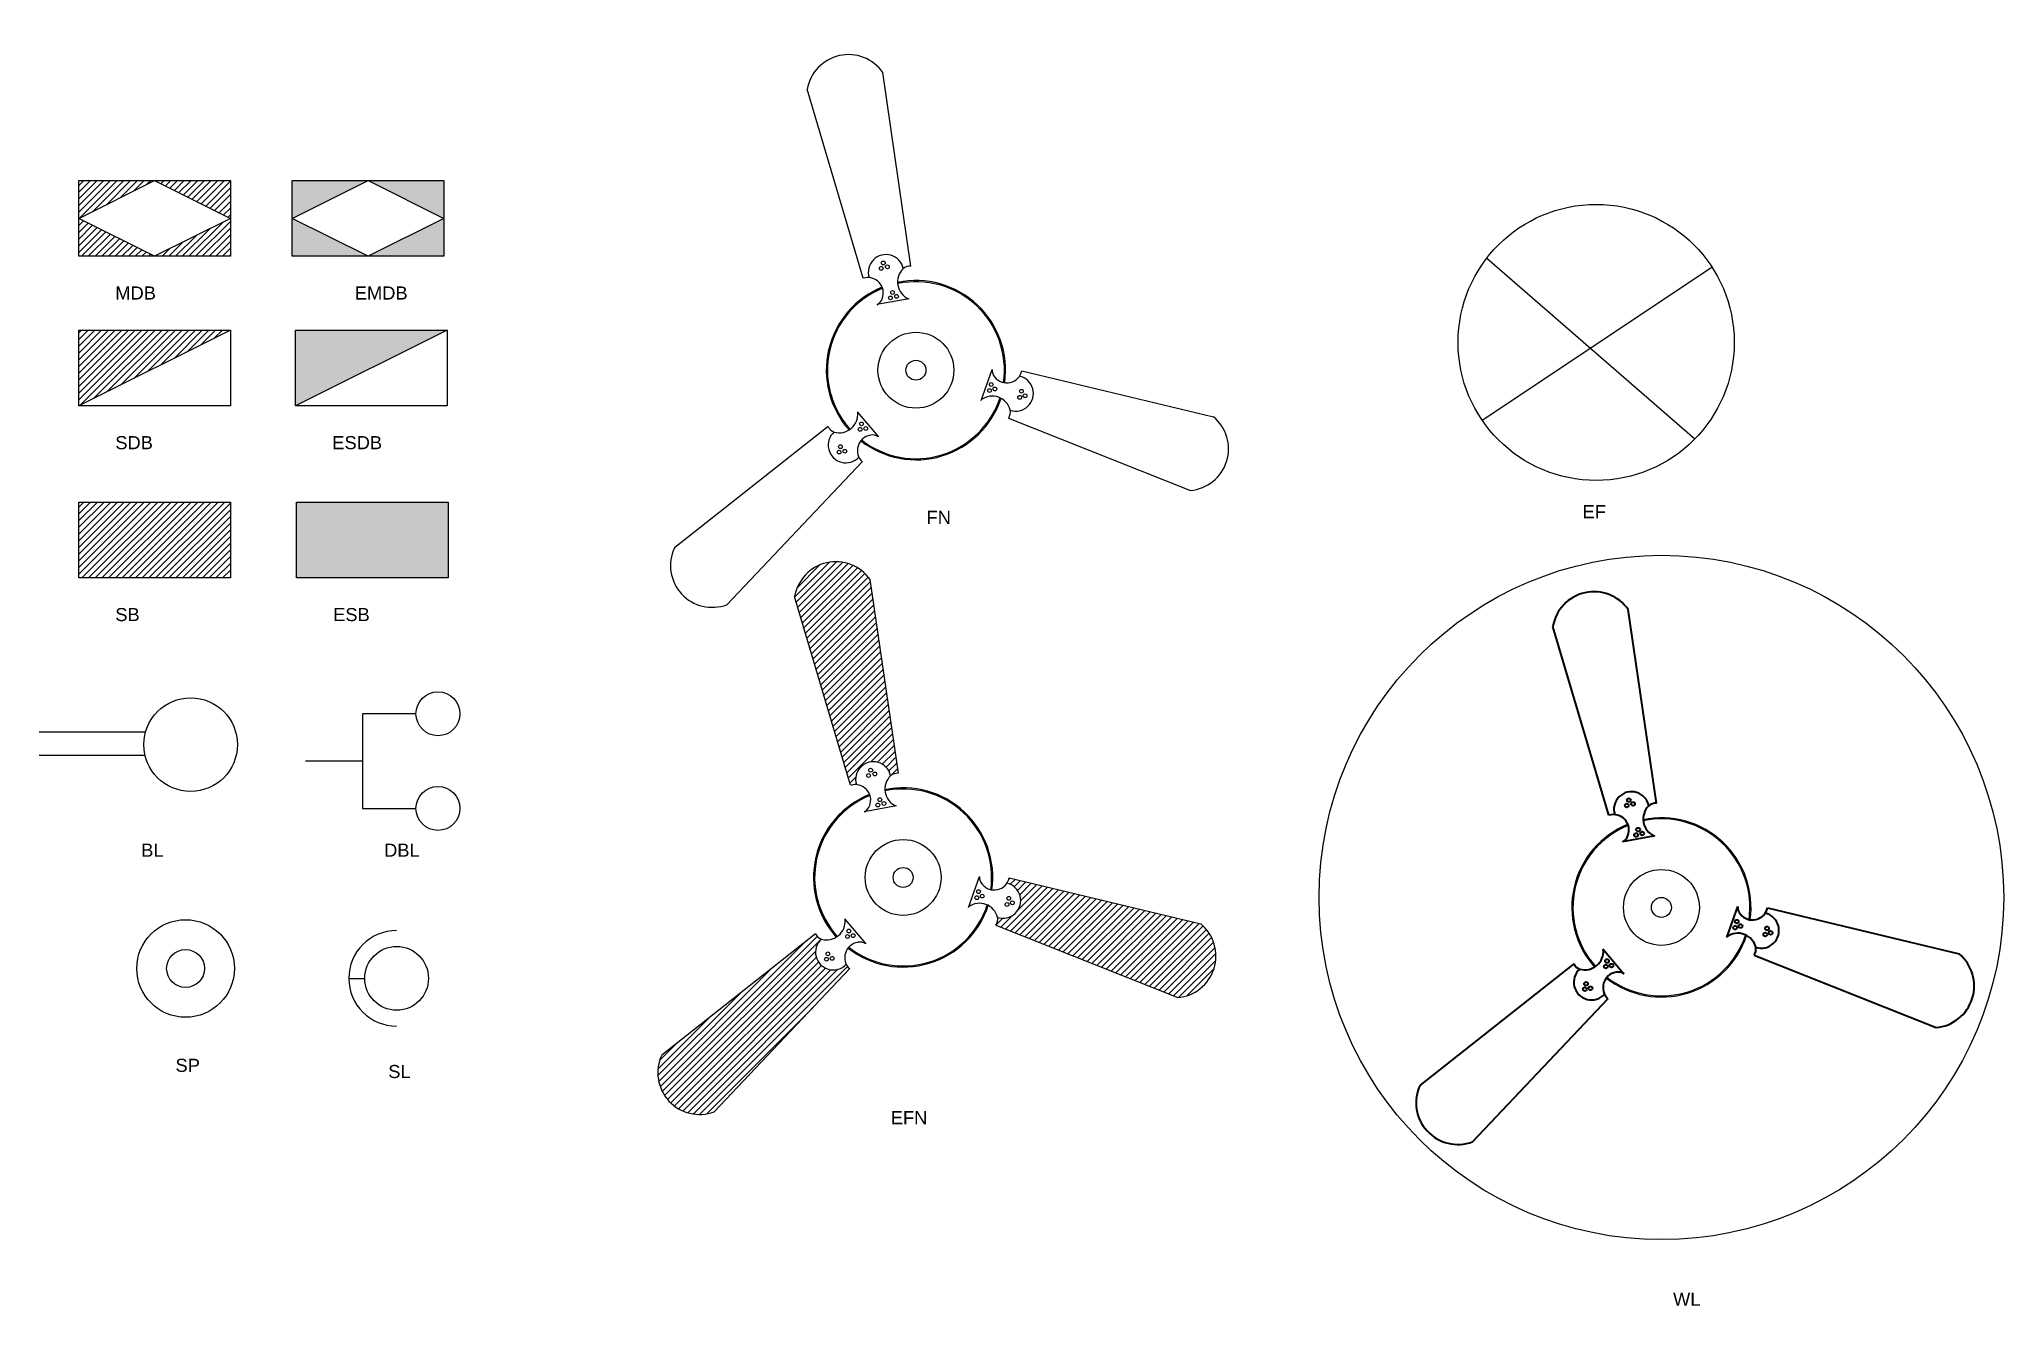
# Model space of a CAD drawing. Header units: inches. Extents: x 108 to 263, y 63 to 163.
import ezdxf

# ---------------------------------------------------------------- set-up
doc = ezdxf.new("R2010")
doc.units = ezdxf.units.IN
doc.header["$MEASUREMENT"] = 0
doc.layers.add('drawing', color=12, linetype='Continuous')
doc.layers.add('drawing 2', color=72, linetype='Continuous')
doc.layers.add('text', color=130, linetype='Continuous', lineweight=40)
doc.styles.get("Standard").update_dxf_attribs({"font": 'arial.ttf'})
pattern_1 = [(45, (-63.5351, -43.19063), (-0.26516504, 0.26516504), [])]

# ---------------------------------------------------------------- blocks, each defined once
blk = doc.blocks.new('*U1')
for p, q in [((4.24, 6.57), (-7.91, -3.03)), ((6.54, 7.74), (8.22, 5.76))]:
    blk.add_line(p, q)
blk.add_lwpolyline([(6.95, 3.78), (-3.77, -7.53)])
for centre in [(6.78, 6.35), (6.88, 6.78), (7.23, 6.42), (5.12, 4.55), (5.22, 4.98), (5.57, 4.62)]:
    blk.add_circle(centre, 0.149)
for centre, radius, start, end in [((5.04, 6.97), 0.895, 207.0294, 249.238), ((5.12, 7.55), 1.47, 254.3403, 5.4553), ((5.65, 5.1), 1.4, 131.876, 317.2731), ((7.78, 4.68), 1.22, 99.0767, 227.2772), ((7.75, 5.01), 0.895, 58.0214, 100.23), ((-4.92, -4.43), 3.3, 154.8942, 290.384)]:
    blk.add_arc(centre, radius, start, end)
blk = doc.blocks.new('*U2')
at = {"color": 0, "linetype": 'ByBlock', "lineweight": -2, "transparency": 16777216}
for p, rotation in [((144.18, 147.31), 240), ((163.27, 127.94), 120)]:
    blk.add_blockref('*U1', p, dxfattribs=dict(at, rotation=rotation))
blk.add_blockref('*U1', (136.95, 121.09), dxfattribs=at)
blk = doc.blocks.new('*U3')
for p, q in [((4.24, 6.57), (-7.91, -3.03)), ((6.54, 7.74), (8.22, 5.76))]:
    blk.add_line(p, q)
blk.add_lwpolyline([(6.95, 3.78), (-3.77, -7.53)])
for centre in [(6.78, 6.35), (6.88, 6.78), (7.23, 6.42), (5.12, 4.55), (5.22, 4.98), (5.57, 4.62)]:
    blk.add_circle(centre, 0.149)
for centre, radius, start, end in [((5.04, 6.97), 0.895, 207.0294, 249.238), ((5.12, 7.55), 1.47, 254.3403, 5.4553), ((5.65, 5.1), 1.4, 131.876, 317.2731), ((7.78, 4.68), 1.22, 99.0767, 227.2772), ((7.75, 5.01), 0.895, 58.0214, 100.23), ((-4.92, -4.43), 3.3, 154.8942, 290.384)]:
    blk.add_arc(centre, radius, start, end)
blk = doc.blocks.new('*U4')
at = {"color": 0, "linetype": 'ByBlock', "lineweight": -2, "transparency": 16777216}
for p, rotation in [((144.18, 147.31), 240), ((163.27, 127.94), 120)]:
    blk.add_blockref('*U3', p, dxfattribs=dict(at, rotation=rotation))
blk.add_blockref('*U3', (136.95, 121.09), dxfattribs=at)
blk = doc.blocks.new('*U7')
for p, q in [((4.24, 6.57), (-7.91, -3.03)), ((6.54, 7.74), (8.22, 5.76))]:
    blk.add_line(p, q)
blk.add_lwpolyline([(6.95, 3.78), (-3.77, -7.53)])
for centre in [(6.78, 6.35), (6.88, 6.78), (7.23, 6.42), (5.12, 4.55), (5.22, 4.98), (5.57, 4.62)]:
    blk.add_circle(centre, 0.149)
for centre, radius, start, end in [((5.04, 6.97), 0.895, 207.0294, 249.238), ((5.12, 7.55), 1.47, 254.3403, 5.4553), ((5.65, 5.1), 1.4, 131.876, 317.2731), ((7.78, 4.68), 1.22, 99.0767, 227.2772), ((7.75, 5.01), 0.895, 58.0214, 100.23), ((-4.92, -4.43), 3.3, 154.8942, 290.384)]:
    blk.add_arc(centre, radius, start, end)
blk = doc.blocks.new('*U8')
at = {"layer": 'text', "color": 0, "linetype": 'ByBlock', "lineweight": -2, "transparency": 16777216}
for p, rotation in [((144.18, 147.31), 240), ((163.27, 127.94), 120)]:
    blk.add_blockref('*U7', p, dxfattribs=dict(at, rotation=rotation))
blk.add_blockref('*U7', (136.95, 121.09), dxfattribs=at)

msp = doc.modelspace()

# ---------------------------------------------------------------- hatches: boundary and pattern name
at = {"true_color": 0x136734}
h = msp.add_hatch(dxfattribs=at)
h.set_pattern_fill('ANSI31', color=116, scale=3)
h.set_pattern_definition(pattern_1)
h.paths.add_polyline_path([(117.17, 151.53), (111.17, 151.53), (111.17, 148.53)])
h.paths.add_polyline_path([(123.17, 151.53), (117.17, 151.53), (123.17, 148.53)])
h.paths.add_polyline_path([(123.17, 148.53), (117.17, 145.53), (123.17, 145.53)])
h.paths.add_polyline_path([(111.17, 148.53), (111.17, 145.53), (117.17, 145.53)])
h = msp.add_hatch(color=116, dxfattribs=at)
h.dxf.hatch_style = 1
h.paths.add_polyline_path([(134.05, 151.53), (128.05, 151.53), (128.05, 148.53)])
h.paths.add_polyline_path([(140.05, 151.53), (134.05, 151.53), (140.05, 148.53)])
h.paths.add_polyline_path([(140.05, 148.53), (134.05, 145.53), (140.05, 145.53)])
h.paths.add_polyline_path([(128.05, 148.53), (128.05, 145.53), (134.05, 145.53)])
at = {"layer": 'drawing', "true_color": 0xf8d731}
h = msp.add_hatch(dxfattribs=at)
h.set_pattern_fill('ANSI31', color=40, scale=3)
h.set_pattern_definition(pattern_1)
h.paths.add_polyline_path([(123.17, 139.69), (111.17, 139.69), (111.17, 133.69)])
at = {"layer": 'drawing', "true_color": 0xc8c92d}
h = msp.add_hatch(color=52, dxfattribs=at)
h.dxf.hatch_style = 1
h.paths.add_polyline_path([(140.32, 139.69), (128.32, 139.69), (128.32, 133.69)])
at = {"layer": 'drawing', "true_color": 0xf8d731}
h = msp.add_hatch(dxfattribs=at)
h.set_pattern_fill('ANSI31', color=40, scale=3)
h.set_pattern_definition(pattern_1)
h.paths.add_polyline_path([(123.17, 126.09), (111.17, 126.09), (111.17, 120.09), (123.17, 120.09)])
at = {"layer": 'drawing', "true_color": 0x5e67af}
h = msp.add_hatch(color=165, dxfattribs=at)
h.dxf.hatch_style = 1
h.paths.add_polyline_path([(140.39, 126.09), (128.39, 126.09), (128.39, 120.09), (140.39, 120.09)])
at = {"layer": 'drawing', "true_color": 0x991b1e}
h = msp.add_hatch(dxfattribs=at)
h.set_pattern_fill('ANSI31', color=244, scale=3)
h.set_pattern_definition([(45, (-71.41053, -43.19063), (-0.26516504, 0.26516504), [])])
h.paths.add_polyline_path([(172.14, 89.15, -0.093885), (171.86, 89.52, -1.048243), (169.9, 91.51, -0.182843), (169.43, 91.94), (157.28, 82.34, 0.671275), (161.42, 77.84)])
h.paths.add_polyline_path([(172.21, 103.68, -0.093885), (172.66, 103.74, -1.048243), (175.38, 104.44, -0.182843), (175.98, 104.63), (173.74, 119.96, 0.671275), (167.78, 118.62)])
h.paths.add_polyline_path([(198.09, 86.89, 0.671275), (199.91, 92.72), (184.76, 96.35, -0.093885), (184.58, 95.93, -1.048243), (183.83, 93.23, -0.182843), (183.7, 92.61)])

# ---------------------------------------------------------------- linework, layer by layer
at = {"color": 0}
for centre in [(177.38, 136.52), (176.37, 96.39), (236.34, 94.02)]:
    msp.add_circle(centre, 3, dxfattribs=at)
at = {"color": 244, "true_color": 0x991b1e}
for centre in [(177.38, 136.52), (176.37, 96.39), (236.34, 94.02)]:
    msp.add_circle(centre, 0.788, dxfattribs=at)
for centre, radius, start, end in [((177.38, 136.52), 7.09, 112.0085, 221.7349), ((177.38, 136.52), 7, 112.0388, 221.8372), ((177.38, 136.52), 7, 112.0388, 216.8433), ((177.38, 136.52), 7.09, 352.0085, 101.7349), ((177.38, 136.52), 7, 352.0388, 101.8372), ((177.38, 136.52), 7, 352.0388, 101.8372), ((177.38, 136.52), 7.09, 232.0085, 341.7349), ((177.38, 136.52), 7, 232.0388, 341.8372), ((177.38, 136.52), 7, 232.0388, 341.8372), ((176.37, 96.39), 7.09, 112.0085, 221.7349), ((176.37, 96.39), 7, 112.0388, 216.8433), ((176.37, 96.39), 7, 112.0388, 221.8372), ((176.37, 96.39), 7.09, 352.0085, 101.7349), ((176.37, 96.39), 7, 352.0388, 101.8372), ((176.37, 96.39), 7, 352.0388, 101.8372), ((236.34, 94.02), 7, 352.0388, 101.8372), ((236.34, 94.02), 7, 352.0388, 101.8372), ((236.34, 94.02), 7, 112.0388, 216.8433), ((236.34, 94.02), 7, 112.0388, 221.8372), ((176.37, 96.39), 7.09, 232.0085, 341.7349), ((176.37, 96.39), 7, 232.0388, 341.8372), ((176.37, 96.39), 7, 232.0388, 341.8372), ((236.34, 94.02), 7, 232.0388, 341.8372), ((236.34, 94.02), 7, 232.0388, 341.8372)]:
    msp.add_arc(centre, radius, start, end)
at = {"layer": 'drawing'}
for p, q in [((111.17, 151.53), (123.17, 151.53)), ((111.17, 145.53), (111.17, 151.53)), ((111.17, 148.53), (117.17, 151.53)), ((117.17, 151.53), (123.17, 148.53)), ((123.17, 151.53), (123.17, 145.53)), ((128.05, 151.53), (140.05, 151.53)), ((128.05, 145.53), (128.05, 151.53)), ((128.05, 148.53), (134.05, 151.53)), ((134.05, 151.53), (140.05, 148.53)), ((140.05, 151.53), (140.05, 145.53)), ((117.17, 145.53), (111.17, 148.53)), ((123.17, 148.53), (117.17, 145.53)), ((134.05, 145.53), (128.05, 148.53)), ((140.05, 148.53), (134.05, 145.53)), ((123.17, 145.53), (111.17, 145.53)), ((140.05, 145.53), (128.05, 145.53)), ((222.16, 132.56), (240.32, 144.68)), ((222.53, 145.37), (238.99, 131.1)), ((111.17, 139.69), (123.17, 139.69)), ((111.17, 133.69), (111.17, 139.69)), ((123.17, 139.69), (111.17, 133.69)), ((123.17, 139.69), (123.17, 133.69)), ((128.32, 139.69), (140.32, 139.69)), ((128.32, 133.69), (128.32, 139.69)), ((140.32, 139.69), (128.32, 133.69)), ((140.32, 139.69), (140.32, 133.69)), ((123.17, 133.69), (111.17, 133.69)), ((140.32, 133.69), (128.32, 133.69)), ((111.17, 126.09), (123.17, 126.09)), ((111.17, 120.09), (111.17, 126.09)), ((123.17, 126.09), (123.17, 120.09)), ((128.39, 126.09), (140.39, 126.09)), ((128.39, 120.09), (128.39, 126.09)), ((140.39, 126.09), (140.39, 120.09)), ((123.17, 120.09), (111.17, 120.09)), ((140.39, 120.09), (128.39, 120.09)), ((137.84, 109.34), (133.6, 109.34)), ((133.6, 109.34), (133.6, 101.85)), ((108.05, 107.92), (116.46, 107.92)), ((116.42, 106.03), (108.05, 106.03)), ((133.6, 105.59), (129.11, 105.59)), ((133.6, 101.85), (137.84, 101.85)), ((132.54, 88.41), (133.79, 88.41))]:
    msp.add_line(p, q, dxfattribs=at)
for centre, radius in [((231.18, 138.72), 10.92), ((120.02, 106.9), 3.7), ((139.58, 109.34), 1.74), ((139.58, 101.85), 1.74), ((119.62, 89.19), 3.86), ((119.62, 89.19), 1.5), ((136.31, 88.41), 2.52)]:
    msp.add_circle(centre, radius, dxfattribs=at)
for centre, radius, start, end in [((236.34, 94.02), 7.09, 352.0085, 101.7349), ((236.34, 94.02), 7.09, 112.0085, 221.7349), ((136.31, 88.41), 3.78, 90, 270), ((236.34, 94.02), 7.09, 232.0085, 341.7349)]:
    msp.add_arc(centre, radius, start, end, dxfattribs=at)
at = {"layer": 'drawing 2'}
msp.add_circle((236.34, 94.81), 27.07, dxfattribs=at)

# ---------------------------------------------------------------- block references
at = {"color": 244, "true_color": 0x991b1e}
for name, p in [('*U2', (29.24, 4.4)), ('*U4', (28.24, -35.72))]:
    msp.add_blockref(name, p, dxfattribs=at)
at = {"layer": 'text', "color": 244, "true_color": 0x991b1e}
msp.add_blockref('*U8', (88.21, -38.09), dxfattribs=at)

# ---------------------------------------------------------------- texts
at = {"layer": 'text'}
for s, p in [('MDB', (114.06, 142.11)), ('EMDB', (133, 142.11)), ('SDB', (114.06, 130.27)), ('ESDB', (131.22, 130.27)), ('EF', (230.1, 124.81)), ('FN', (178.22, 124.36)), ('SB', (114.06, 116.67)), ('ESB', (131.29, 116.67)), ('BL', (116.11, 98.03)), ('DBL', (135.32, 98.03)), ('SP', (118.82, 81.01)), ('SL', (135.65, 80.52)), ('EFN', (175.39, 76.87)), ('WL', (237.26, 62.51))]:
    msp.add_text(s, height=1.036, dxfattribs=at).set_placement(p)

doc.saveas('drawing.dxf')
